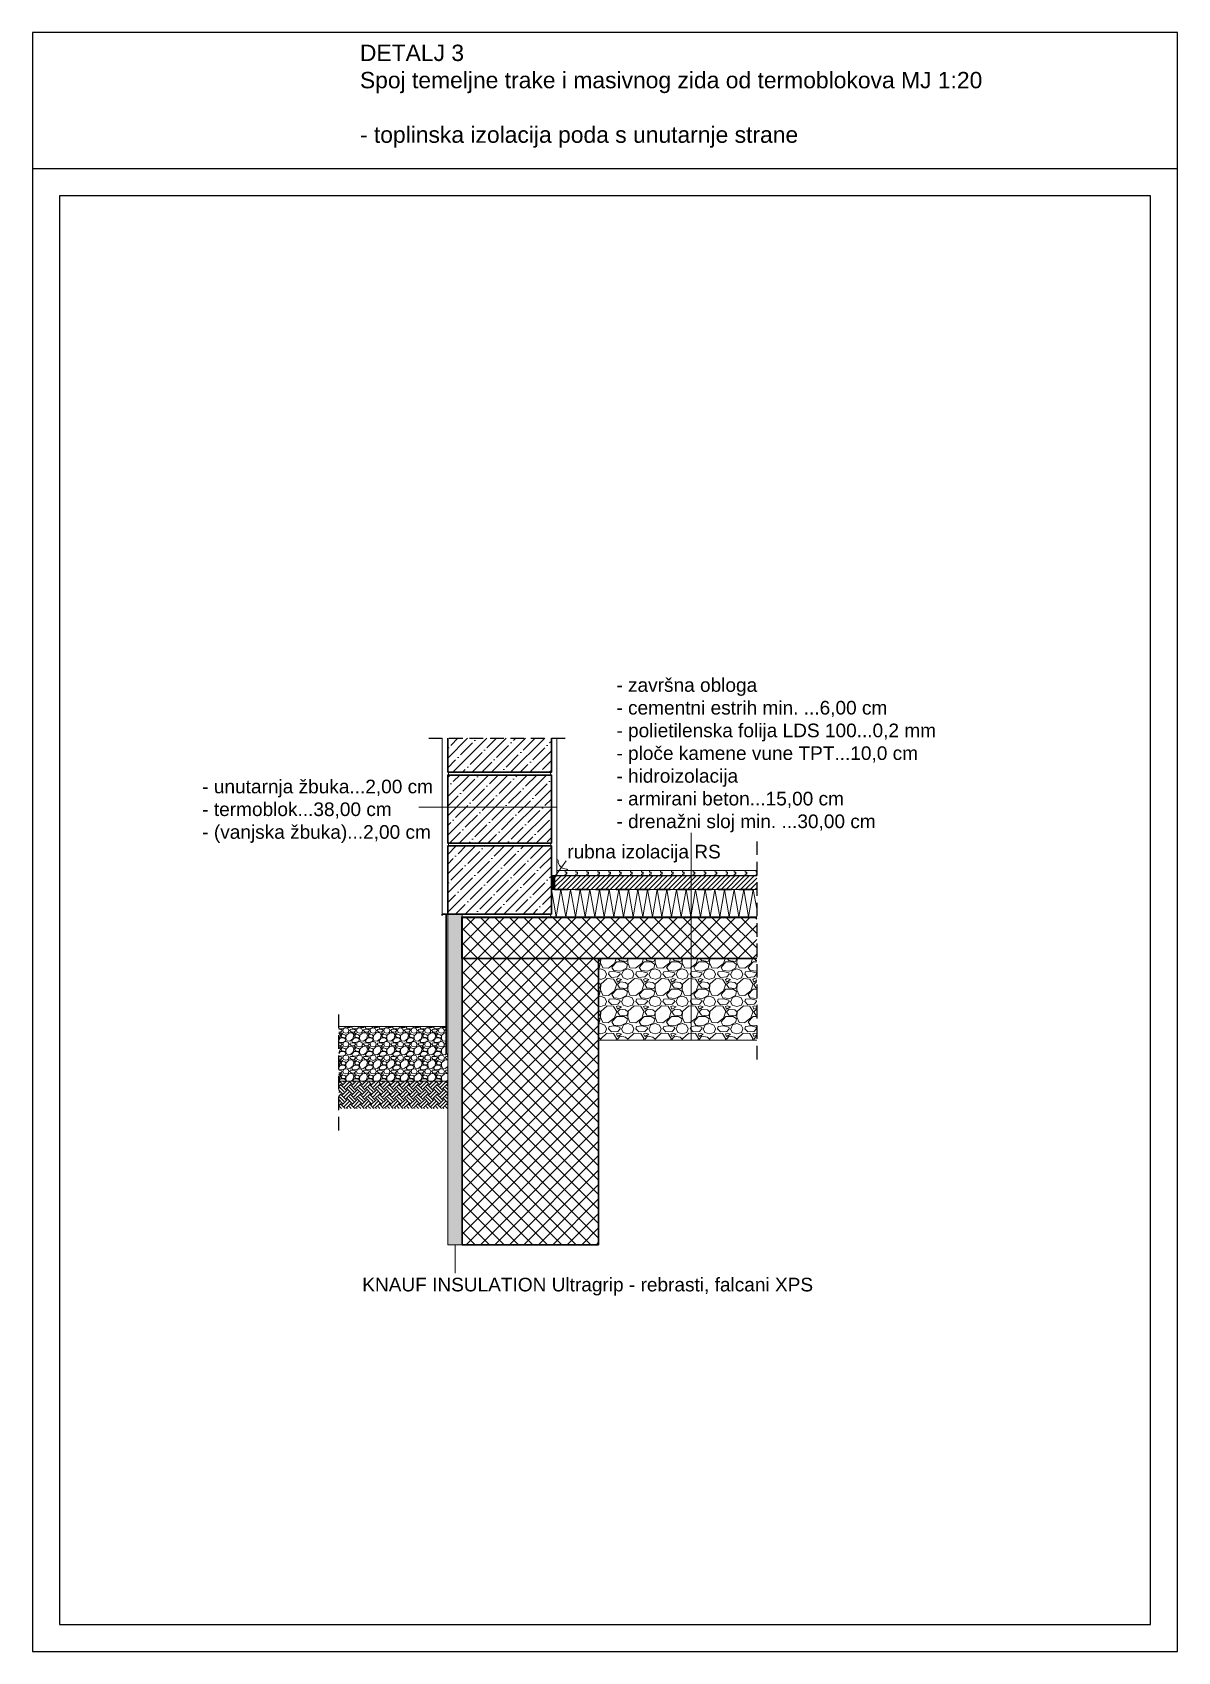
# Model space of a CAD drawing. Header units: inches. Extents: x 2845 to 78208, y 637 to 2211.
# Drawn here: x 3431 to 3641, y 637.2 to 934.2 of the extents above; entities that cross this region are included whole.
import ezdxf

# ---------------------------------------------------------------- set-up
doc = ezdxf.new("R2010")
doc.units = ezdxf.units.IN
doc.header["$MEASUREMENT"] = 0
doc.linetypes.add('DASHED', pattern=[0.75, 0.5, -0.25])
doc.layers.add('slojevi', color=150, linetype='Continuous')
doc.styles.get("Standard").update_dxf_attribs({"font": 'arial.ttf'})
pattern_1 = [(45, (3178.4607, 741.0925), (-1.767767, 1.767767), []), (45, (3180.2285, 741.0925), (-1.767767, 1.767767), [3.125, -0.625, 0, -0.625])]

msp = doc.modelspace()

# ---------------------------------------------------------------- hatches: boundary and pattern name
at = {"lineweight": 0}
h = msp.add_hatch(dxfattribs=at)
h.set_pattern_fill('ANSI35', color=256, scale=10)
h.set_pattern_definition(pattern_1)
h.paths.add_polyline_path([(3507.14, 804.72), (3507.14, 798.47), (3526.14, 798.47), (3526.14, 804.72)])
h = msp.add_hatch(dxfattribs=at)
h.set_pattern_fill('ANSI35', color=256, scale=10)
h.set_pattern_definition(pattern_1)
h.paths.add_polyline_path([(3507.14, 797.97), (3507.14, 785.47), (3526.14, 785.47), (3526.14, 797.97)])
h = msp.add_hatch(dxfattribs=at)
h.set_pattern_fill('ANSI35', color=256, scale=10)
h.set_pattern_definition(pattern_1)
h.paths.add_polyline_path([(3507.15, 784.97), (3507.15, 772.47), (3526.15, 772.47), (3526.15, 784.97)])
h = msp.add_hatch(dxfattribs=at)
h.set_pattern_fill('ANSI31', color=256, scale=5)
h.set_pattern_definition([(45, (3178.46074, 741.0925), (-0.4419417, 0.4419417), [])])
h.paths.add_polyline_path([(3526.75, 779.47), (3526.75, 776.97), (3563.8, 776.97), (3563.8, 779.47)])
at = {"lineweight": 15}
h = msp.add_hatch(dxfattribs=at)
h.set_pattern_fill('HONEY', color=30, scale=5)
h.set_pattern_definition([(0, (780.12646, 166.408), (0.9375, 0.54126588), [0.625, -1.25]), (120, (780.12646, 166.408), (-0.9375, 0.54126588), [0.625, -1.25]), (60, (780.12646, 166.408), (2e-16, 1.08253175), [-1.25, 0.625])])
h.paths.add_polyline_path([(3509.8, 761.82), (3509.8, 764.32), (3509.65, 764.32), (3509.65, 771.82, -0.414214), (3509.8, 771.97), (3509.8, 772.47), (3507.15, 772.47), (3507.15, 711.82), (3509.8, 711.82)])
h = msp.add_hatch(color=256)
h.dxf.hatch_style = 1
h.paths.add_polyline_path([(3525.3, 771.82), (3525.3, 771.97), (3522.8, 771.97), (3522.8, 771.82)])
h.paths.add_polyline_path([(3520.3, 771.82), (3520.3, 771.97), (3517.8, 771.97), (3517.8, 771.82)])
h.paths.add_polyline_path([(3515.3, 771.82), (3515.3, 771.97), (3512.8, 771.97), (3512.8, 771.82)])
h.paths.add_polyline_path([(3509.8, 771.82), (3510.3, 771.82), (3510.3, 771.97), (3509.8, 771.97, 0.414214), (3509.65, 771.82), (3509.65, 769.32), (3509.8, 769.32)])
h.paths.add_polyline_path([(3509.65, 764.32), (3509.8, 764.32), (3509.8, 766.82), (3509.65, 766.82)])
at = {"lineweight": 0}
h = msp.add_hatch(dxfattribs=at)
h.set_pattern_fill('ANSI37', color=256, scale=15)
h.set_pattern_definition([(45, (780.1265, 166.408), (-1.3258252, 1.3258252), []), (135, (780.1265, 166.408), (-1.3258252, -1.3258252), [])])
h.paths.add_polyline_path([(3534.8, 764.32), (3509.8, 764.32), (3509.8, 761.82), (3509.8, 711.82), (3534.8, 711.82)])
h.paths.add_polyline_path([(3551.8, 771.82), (3509.8, 771.82), (3509.8, 764.32), (3534.8, 764.32), (3551.8, 764.32)])
h.paths.add_polyline_path([(3563.8, 771.82), (3551.8, 771.82), (3551.8, 764.32), (3563.8, 764.32)])
h = msp.add_hatch(color=256)
h.dxf.hatch_style = 1
h.paths.add_polyline_path([(3530.3, 771.82), (3530.3, 771.97), (3527.8, 771.97), (3527.8, 771.82)])
h.paths.add_polyline_path([(3532.8, 771.97), (3532.8, 771.82), (3535.3, 771.82), (3535.3, 771.97)])
h.paths.add_polyline_path([(3540.3, 771.82), (3540.3, 771.97), (3537.8, 771.97), (3537.8, 771.82)])
h.paths.add_polyline_path([(3542.8, 771.97), (3542.8, 771.82), (3545.3, 771.82), (3545.3, 771.97)])
h.paths.add_polyline_path([(3550.3, 771.82), (3550.3, 771.97), (3547.8, 771.97), (3547.8, 771.82)])
h.paths.add_polyline_path([(3555.3, 771.82), (3555.3, 771.97), (3552.8, 771.97), (3552.8, 771.82)])
h.paths.add_polyline_path([(3560.3, 771.82), (3560.3, 771.97), (3557.8, 771.97), (3557.8, 771.82)])
h = msp.add_hatch(dxfattribs=at)
h.set_pattern_fill('GRAVEL', color=256, scale=5)
h.set_pattern_definition([(228.012788, (783.72646, 171.408), (-40, -45), [0.67268, -66.59544]), (184.969741, (783.27646, 170.90802), (60, 5), [1.15434, -114.279624]), (132.510447, (782.12646, 170.808), (50, -55), [0.81394, -80.580163]), (267.273689, (780.17646, 169.55802), (5, 100), [1.05119, -104.06779]), (292.833654, (780.12646, 168.50802), (-25, 60), [1.030775, -102.046866]), (357.273689, (780.52646, 167.55802), (-100, 5), [1.05119, -104.06779]), (37.6942405, (781.57646, 167.50802), (-65, -50), [1.390145, -137.624243]), (72.255328, (782.67646, 168.35802), (35, 110), [1.31244, -129.9316075]), (121.429566, (783.07646, 169.60802), (-40, 65), [1.05475, -104.4203655]), (175.236358, (782.52646, 170.508), (55, -5), [1.20416, -59.003813]), (222.397438, (781.32646, 170.60802), (-60, -55), [1.55724, -154.166875]), (138.814075, (785.12646, 169.508), (-35, 30), [0.531505, -52.619224]), (171.469234, (784.72646, 169.85802), (65, -10), [1.011185, -100.107557]), (225, (783.7265, 170.008), (-6e-16, -5), [0.707105, -6.363963]), (203.19859, (783.37646, 170.608), (25, 10), [0.38079, -37.6980755]), (291.80141, (783.0265, 170.458), (-5, 15), [0.538515, -26.387309]), (30.963757, (783.2265, 169.958), (15, 10), [0.874645, -28.2801145]), (161.56505, (783.9765, 170.408), (10, -5), [0.632455, -15.178933]), (16.38954, (780.12646, 170.45802), (50, 15), [0.886, -87.714226]), (70.346176, (780.97646, 170.708), (-20, -55), [0.743305, -73.587039]), (293.19859, (783.97646, 171.408), (-10, 25), [0.761575, -37.3172905]), (343.61046, (784.27646, 170.70802), (-50, 15), [0.886, -87.714226]), (339.443955, (780.12646, 167.358), (-25, 10), [0.8544, -41.865619]), (294.77514, (780.92646, 167.058), (-25, 55), [0.71589, -70.873215]), (66.80141, (784.02646, 166.408), (10, 25), [0.761575, -37.3172905]), (17.354025, (784.32646, 167.10802), (-65, -20), [0.838155, -82.977118]), (69.443955, (781.57646, 166.408), (-10, -25), [0.4272, -42.292819]), (101.309932, (783.7265, 166.408), (-5, 20), [0.25495, -25.240148]), (165.963757, (783.6765, 166.658), (15, -5), [1.030775, -19.584753]), (186.009006, (782.67646, 166.90802), (50, 5), [0.95525, -94.569616]), (303.69007, (783.2265, 169.508), (-5, 10), [0.72111, -17.306646]), (353.1572266, (783.62646, 168.90802), (85, -10), [1.25897, -124.637813]), (60.945396, (784.87646, 168.758), (-20, -35), [0.51478, -50.963371]), (90, (785.1265, 169.208), (-5, 5), [0.3, -4.7]), (120.256437, (782.57646, 167.058), (20, -35), [0.69462, -68.7676]), (48.012788, (782.22646, 167.658), (40, 45), [1.34536, -65.92276]), (0, (783.1265, 168.658), (5, 5), [1.3, -3.7]), (325.304846, (784.42646, 168.658), (50, -35), [0.79057, -78.2663715]), (254.054604, (785.07646, 168.208), (-5, -20), [0.72801, -35.6725394]), (207.645975, (784.87646, 167.50802), (-95, -50), [1.185325, -117.347371]), (175.426079, (783.82646, 166.95802), (-65, 5), [1.253995, -124.145367])])
h.paths.add_polyline_path([(3551.8, 749.32), (3563.8, 749.32), (3563.8, 764.32), (3551.8, 764.32)])
h.paths.add_polyline_path([(3551.8, 764.32), (3534.8, 764.32), (3534.8, 749.32), (3551.8, 749.32)])
h = msp.add_hatch(dxfattribs=at)
h.set_pattern_fill('GRAVEL', color=256, scale=2.5)
h.set_pattern_definition([(228.01279, (3180.26074, 743.5925), (-20, -22.5), [0.33634, -33.29772]), (184.96974, (3180.03574, 743.3425), (30, 2.5), [0.57717, -57.139812]), (132.510447, (3179.46074, 743.2925), (25, -27.5), [0.40697, -40.290081]), (267.27369, (3178.48574, 742.6675), (2.5, 50), [0.525595, -52.033895]), (292.833654, (3178.46074, 742.1425), (-12.5, 30), [0.515387, -51.023433]), (357.27369, (3178.66074, 741.6675), (-50, 2.5), [0.525595, -52.033895]), (37.69424, (3179.18574, 741.6425), (-32.5, -25), [0.695072, -68.812121]), (72.25533, (3179.73574, 742.0675), (17.5, 55), [0.65622, -64.965804]), (121.429566, (3179.93574, 742.6925), (-20, 32.5), [0.527375, -52.210183]), (175.23636, (3179.66074, 743.1425), (27.5, -2.5), [0.60208, -29.501906]), (222.397438, (3179.06074, 743.1925), (-30, -27.5), [0.77862, -77.083438]), (138.814075, (3180.96074, 742.6425), (-17.5, 15), [0.265752, -26.309612]), (171.469234, (3180.76074, 742.8175), (32.5, -5), [0.505593, -50.053779]), (225, (3180.2607, 742.8925), (-3e-16, -2.5), [0.353552, -3.181981]), (203.19859, (3180.08574, 743.1925), (12.5, 5), [0.190395, -18.849038]), (291.80141, (3179.91074, 743.1175), (-2.5, 7.5), [0.269257, -13.193655]), (30.96376, (3180.01074, 742.8675), (7.5, 5), [0.437322, -14.140057]), (161.56505, (3180.38574, 743.0925), (5, -2.5), [0.316227, -7.589467]), (16.38954, (3178.46074, 743.1175), (25, 7.5), [0.443, -43.857113]), (70.346176, (3178.88574, 743.2425), (-10, -27.5), [0.371652, -36.79352]), (293.19859, (3180.38574, 743.5925), (-5, 12.5), [0.380788, -18.658645]), (343.61046, (3180.53574, 743.2425), (-25, 7.5), [0.443, -43.857113]), (339.44395, (3178.46074, 741.5675), (-12.5, 5), [0.4272, -20.93281]), (294.77514, (3178.86074, 741.4175), (-12.5, 27.5), [0.357945, -35.436608]), (66.80141, (3180.41074, 741.0925), (5, 12.5), [0.380788, -18.658645]), (17.354025, (3180.56074, 741.4425), (-32.5, -10), [0.419077, -41.488559]), (69.44395, (3179.18574, 741.0925), (-5, -12.5), [0.2136, -21.14641]), (101.30993, (3180.26074, 741.0925), (-2.5, 10), [0.127475, -12.620074]), (165.96376, (3180.23574, 741.2175), (7.5, -2.5), [0.515387, -9.792377]), (186.009006, (3179.73574, 741.3425), (25, 2.5), [0.477625, -47.284808]), (303.69007, (3180.01074, 742.6425), (-2.5, 5), [0.360555, -8.653323]), (353.157227, (3180.21074, 742.3425), (42.5, -5), [0.629485, -62.318907]), (60.9454, (3180.83574, 742.2675), (-10, -17.5), [0.25739, -25.481685]), (90, (3180.9607, 742.4925), (-2.5, 2.5), [0.15, -2.35]), (120.25644, (3179.68574, 741.4175), (10, -17.5), [0.34731, -34.3838]), (48.01279, (3179.51074, 741.7175), (20, 22.5), [0.67268, -32.96138]), (0, (3179.9607, 742.2175), (2.5, 2.5), [0.65, -1.85]), (325.304846, (3180.61074, 742.2175), (25, -17.5), [0.395285, -39.133186]), (254.0546, (3180.93574, 741.9925), (-2.5, -10), [0.364005, -17.83627]), (207.645975, (3180.83574, 741.6425), (-47.5, -25), [0.592662, -58.673685]), (175.42608, (3180.31074, 741.3675), (-32.5, 2.5), [0.626997, -62.072684])])
h.paths.add_polyline_path([(3507.15, 741.82), (3507.15, 746.82), (3506.8, 746.82), (3506.8, 751.82), (3487.15, 751.82), (3487.15, 741.82)])
h = msp.add_hatch(dxfattribs=at)
h.set_pattern_fill('EARTH', color=256, scale=5, angle=45)
h.set_pattern_definition([(45, (3332.9242, 735.0925), (1e-16, 1.767767), [1.25, -1.25]), (45, (3332.5928, 735.424), (1e-16, 1.767767), [1.25, -1.25]), (45, (3332.2613, 735.7554), (1e-16, 1.767767), [1.25, -1.25]), (135, (3332.2613, 735.9764), (-1.767767, 2e-16), [1.25, -1.25]), (135, (3332.5928, 736.3078), (-1.767767, 2e-16), [1.25, -1.25]), (135, (3332.9242, 736.6393), (-1.767767, 2e-16), [1.25, -1.25])])
h.paths.add_polyline_path([(3507.15, 741.82), (3487.15, 741.82), (3487.15, 736.82), (3507.15, 736.82)])

# ---------------------------------------------------------------- linework, layer by layer
for p, q in [((3430.98, 934.18), (3430.98, 637.18)), ((3640.98, 934.18), (3430.98, 934.18)), ((3640.98, 637.18), (3640.98, 934.18)), ((3640.98, 909.18), (3430.98, 909.18)), ((3435.98, 904.18), (3435.98, 642.18)), ((3635.98, 904.18), (3435.98, 904.18)), ((3635.98, 642.18), (3635.98, 904.18)), ((3563.8, 779.47), (3526.15, 779.47)), ((3526.75, 776.97), (3526.75, 779.47)), ((3563.8, 779.47), (3527.14, 779.47)), ((3507.15, 772.47), (3509.8, 772.47)), ((3509.8, 769.32), (3509.65, 769.32)), ((3510.3, 771.82), (3510.3, 771.97)), ((3512.8, 771.82), (3512.8, 771.97)), ((3515.3, 771.82), (3515.3, 771.97)), ((3517.8, 771.82), (3517.8, 771.97)), ((3520.3, 771.82), (3520.3, 771.97)), ((3522.8, 771.82), (3522.8, 771.97)), ((3522.8, 771.82), (3522.8, 771.97)), ((3525.3, 771.82), (3525.3, 771.97)), ((3527.8, 771.82), (3527.8, 771.97)), ((3530.3, 771.82), (3530.3, 771.97)), ((3532.8, 771.82), (3532.8, 771.97)), ((3535.3, 771.82), (3535.3, 771.97)), ((3537.8, 771.82), (3537.8, 771.97)), ((3540.3, 771.82), (3540.3, 771.97)), ((3542.8, 771.82), (3542.8, 771.97)), ((3545.3, 771.82), (3545.3, 771.97)), ((3547.8, 771.82), (3547.8, 771.97)), ((3550.3, 771.82), (3550.3, 771.97)), ((3552.8, 771.82), (3552.8, 771.97)), ((3555.3, 771.82), (3555.3, 771.97)), ((3557.8, 771.82), (3557.8, 771.97)), ((3560.3, 771.82), (3560.3, 771.97)), ((3509.8, 766.82), (3509.65, 766.82)), ((3509.8, 764.32), (3509.65, 764.32)), ((3509.8, 759.47), (3509.8, 759.32)), ((3435.98, 642.18), (3635.98, 642.18)), ((3430.98, 637.18), (3640.98, 637.18))]:
    msp.add_line(p, q)
at = {"linetype": 'DASHED', "ltscale": 5}
for p, q in [((3503.65, 804.72), (3529.64, 804.72)), ((3563.8, 785.8), (3563.8, 745.4)), ((3487.15, 732.77), (3487.15, 754.35))]:
    msp.add_line(p, q, dxfattribs=at)
at = {"lineweight": 0}
for p, q in [((3506.15, 772.47), (3506.15, 804.72)), ((3527.14, 804.72), (3527.14, 779.47)), ((3527.14, 792.1), (3501.84, 792.1)), ((3551.8, 749.32), (3551.8, 787.39)), ((3526.45, 778.95), (3528.89, 782.22)), ((3527.14, 780.47), (3542.66, 780.47)), ((3527.14, 779.47), (3563.8, 779.47)), ((3528.66, 780.47), (3528.66, 780.12)), ((3528.66, 780.12), (3528.96, 780.12)), ((3528.66, 779.77), (3528.66, 779.47)), ((3528.66, 779.77), (3528.96, 779.77)), ((3528.91, 779.77), (3528.91, 780.12)), ((3528.96, 779.77), (3528.96, 780.12)), ((3530.66, 780.47), (3530.66, 780.12)), ((3530.66, 780.12), (3530.96, 780.12)), ((3530.66, 779.77), (3530.96, 779.77)), ((3530.66, 779.77), (3530.66, 779.47)), ((3530.91, 779.77), (3530.91, 780.12)), ((3530.96, 779.77), (3530.96, 780.12)), ((3532.66, 780.47), (3532.66, 780.12)), ((3532.66, 780.12), (3532.96, 780.12)), ((3532.66, 779.77), (3532.96, 779.77)), ((3532.66, 779.77), (3532.66, 779.47)), ((3532.91, 779.77), (3532.91, 780.12)), ((3532.96, 779.77), (3532.96, 780.12)), ((3534.66, 780.47), (3534.66, 780.12)), ((3534.66, 780.12), (3534.96, 780.12)), ((3534.66, 779.77), (3534.66, 779.47)), ((3534.66, 779.77), (3534.96, 779.77)), ((3534.91, 779.77), (3534.91, 780.12)), ((3534.96, 779.77), (3534.96, 780.12)), ((3536.66, 780.47), (3536.66, 780.12)), ((3536.66, 780.12), (3536.96, 780.12)), ((3536.66, 779.77), (3536.96, 779.77)), ((3536.66, 779.77), (3536.66, 779.47)), ((3536.91, 779.77), (3536.91, 780.12)), ((3536.96, 779.77), (3536.96, 780.12)), ((3538.66, 780.47), (3538.66, 780.12)), ((3538.66, 780.12), (3538.96, 780.12)), ((3538.66, 779.77), (3538.66, 779.47)), ((3538.66, 779.77), (3538.96, 779.77)), ((3538.91, 779.77), (3538.91, 780.12)), ((3538.96, 779.77), (3538.96, 780.12)), ((3540.66, 780.47), (3540.66, 780.12)), ((3540.66, 780.12), (3540.96, 780.12)), ((3540.66, 779.77), (3540.66, 779.47)), ((3540.66, 779.77), (3540.96, 779.77)), ((3540.91, 779.77), (3540.91, 780.12)), ((3540.96, 779.77), (3540.96, 780.12)), ((3542.66, 780.47), (3542.66, 780.12)), ((3542.66, 780.47), (3558.17, 780.47)), ((3542.66, 780.12), (3542.96, 780.12)), ((3542.66, 779.77), (3542.96, 779.77)), ((3542.66, 779.77), (3542.66, 779.47)), ((3542.91, 779.77), (3542.91, 780.12)), ((3542.96, 779.77), (3542.96, 780.12)), ((3544.17, 780.47), (3544.17, 780.12)), ((3544.17, 780.12), (3544.47, 780.12)), ((3544.17, 779.77), (3544.17, 779.47)), ((3544.17, 779.77), (3544.47, 779.77)), ((3544.42, 779.77), (3544.42, 780.12)), ((3544.47, 779.77), (3544.47, 780.12)), ((3546.17, 780.47), (3546.17, 780.12)), ((3546.17, 780.12), (3546.47, 780.12)), ((3546.17, 779.77), (3546.47, 779.77)), ((3546.17, 779.77), (3546.17, 779.47)), ((3546.42, 779.77), (3546.42, 780.12)), ((3546.47, 779.77), (3546.47, 780.12)), ((3548.17, 780.47), (3548.17, 780.12)), ((3548.17, 780.12), (3548.47, 780.12)), ((3548.17, 779.77), (3548.47, 779.77)), ((3548.17, 779.77), (3548.17, 779.47)), ((3548.42, 779.77), (3548.42, 780.12)), ((3548.47, 779.77), (3548.47, 780.12)), ((3550.17, 780.47), (3550.17, 780.12)), ((3550.17, 780.12), (3550.47, 780.12)), ((3550.17, 779.77), (3550.17, 779.47)), ((3550.17, 779.77), (3550.47, 779.77)), ((3550.42, 779.77), (3550.42, 780.12)), ((3550.47, 779.77), (3550.47, 780.12)), ((3552.17, 780.47), (3552.17, 780.12)), ((3552.17, 780.12), (3552.47, 780.12)), ((3552.17, 779.77), (3552.47, 779.77)), ((3552.17, 779.77), (3552.17, 779.47)), ((3552.42, 779.77), (3552.42, 780.12)), ((3552.47, 779.77), (3552.47, 780.12)), ((3554.17, 780.47), (3554.17, 780.12)), ((3554.17, 780.12), (3554.47, 780.12)), ((3554.17, 779.77), (3554.17, 779.47)), ((3554.17, 779.77), (3554.47, 779.77)), ((3554.42, 779.77), (3554.42, 780.12)), ((3554.47, 779.77), (3554.47, 780.12)), ((3556.17, 780.47), (3556.17, 780.12)), ((3556.17, 780.12), (3556.47, 780.12)), ((3556.17, 779.77), (3556.17, 779.47)), ((3556.17, 779.77), (3556.47, 779.77)), ((3556.42, 779.77), (3556.42, 780.12)), ((3556.47, 779.77), (3556.47, 780.12)), ((3558.17, 780.47), (3558.17, 780.12)), ((3558.17, 780.47), (3563.8, 780.47)), ((3558.17, 780.12), (3558.47, 780.12)), ((3558.17, 779.77), (3558.47, 779.77)), ((3558.17, 779.77), (3558.17, 779.47)), ((3558.42, 779.77), (3558.42, 780.12)), ((3558.47, 779.77), (3558.47, 780.12)), ((3559.69, 780.47), (3559.69, 780.12)), ((3559.69, 780.12), (3559.99, 780.12)), ((3559.69, 779.77), (3559.69, 779.47)), ((3559.69, 779.77), (3559.99, 779.77)), ((3559.94, 779.77), (3559.94, 780.12)), ((3559.99, 779.77), (3559.99, 780.12)), ((3561.69, 780.47), (3561.69, 780.12)), ((3561.69, 780.12), (3561.99, 780.12)), ((3561.69, 779.77), (3561.99, 779.77)), ((3561.69, 779.77), (3561.69, 779.47)), ((3561.94, 779.77), (3561.94, 780.12)), ((3561.99, 779.77), (3561.99, 780.12)), ((3563.69, 780.47), (3563.69, 780.12)), ((3563.69, 780.12), (3563.8, 780.12)), ((3563.69, 779.77), (3563.8, 779.77)), ((3563.69, 779.77), (3563.69, 779.47)), ((3563.8, 776.97), (3526.15, 776.97)), ((3506.8, 772.47), (3506.8, 746.82)), ((3506.9, 772.47), (3506.9, 746.82)), ((3507.15, 772.47), (3507.15, 711.82)), ((3509.8, 771.97), (3509.8, 772.47)), ((3509.65, 771.82), (3509.65, 764.32)), ((3563.8, 771.97), (3509.8, 771.97)), ((3487.15, 751.82), (3506.8, 751.82)), ((3534.8, 749.32), (3563.8, 749.32)), ((3506.8, 746.82), (3507.15, 746.82)), ((3507.15, 741.82), (3487.15, 741.82)), ((3509.8, 711.82), (3507.15, 711.82)), ((3508.48, 711.82), (3508.48, 706.62))]:
    msp.add_line(p, q, dxfattribs=at)
at = {"color": 94, "lineweight": 15}
for p, q in [((3526.26, 779.33), (3526.65, 779.4)), ((3526.65, 779.24), (3526.26, 779.32)), ((3526.26, 779.16), (3526.65, 779.24)), ((3526.65, 779.08), (3526.26, 779.15)), ((3526.26, 778.99), (3526.65, 779.07)), ((3526.65, 778.91), (3526.26, 778.99)), ((3526.26, 778.83), (3526.65, 778.9)), ((3526.65, 778.74), (3526.26, 778.82)), ((3526.26, 778.66), (3526.65, 778.74)), ((3526.65, 778.58), (3526.26, 778.65)), ((3526.26, 778.49), (3526.65, 778.57)), ((3526.26, 778.49), (3526.65, 778.57)), ((3526.65, 778.41), (3526.26, 778.49)), ((3526.26, 778.33), (3526.65, 778.4)), ((3526.65, 778.24), (3526.26, 778.32)), ((3526.26, 778.16), (3526.65, 778.24)), ((3526.65, 778.08), (3526.26, 778.15)), ((3526.65, 779.41), (3526.33, 779.47)), ((3526.15, 776.97), (3527.03, 771.97)), ((3526.26, 777.99), (3526.65, 778.07)), ((3526.65, 777.91), (3526.26, 777.99)), ((3526.26, 777.83), (3526.65, 777.9)), ((3526.65, 777.74), (3526.26, 777.82)), ((3526.26, 777.66), (3526.65, 777.74)), ((3526.65, 777.58), (3526.26, 777.65)), ((3526.26, 777.49), (3526.65, 777.57)), ((3526.65, 777.41), (3526.26, 777.49)), ((3526.26, 777.33), (3526.65, 777.4)), ((3526.65, 777.24), (3526.26, 777.32)), ((3526.26, 777.16), (3526.65, 777.24)), ((3526.65, 777.08), (3526.26, 777.15)), ((3526.26, 776.99), (3526.65, 777.07)), ((3527.03, 771.97), (3527.91, 776.97)), ((3527.91, 776.97), (3528.8, 771.97)), ((3528.8, 771.97), (3529.68, 776.97)), ((3529.68, 776.97), (3530.56, 771.97)), ((3530.56, 771.97), (3531.44, 776.97)), ((3531.44, 776.97), (3532.32, 771.97)), ((3532.32, 771.97), (3533.2, 776.97)), ((3533.2, 776.97), (3534.09, 771.97)), ((3534.09, 771.97), (3534.97, 776.97)), ((3534.97, 776.97), (3535.85, 771.97)), ((3535.85, 771.97), (3536.73, 776.97)), ((3536.73, 776.97), (3537.61, 771.97)), ((3537.61, 771.97), (3538.49, 776.97)), ((3538.49, 776.97), (3539.38, 771.97)), ((3539.38, 771.97), (3540.26, 776.97)), ((3540.26, 776.97), (3541.14, 771.97)), ((3541.14, 771.97), (3542.02, 776.97)), ((3542.02, 776.97), (3542.9, 771.97)), ((3542.9, 771.97), (3543.78, 776.97)), ((3543.78, 776.97), (3544.67, 771.97)), ((3544.67, 771.97), (3545.55, 776.97)), ((3545.55, 776.97), (3546.43, 771.97)), ((3546.43, 771.97), (3547.31, 776.97)), ((3547.31, 776.97), (3548.19, 771.97)), ((3548.19, 771.97), (3549.07, 776.97)), ((3549.07, 776.97), (3549.96, 771.97)), ((3549.96, 771.97), (3550.84, 776.97)), ((3550.84, 776.97), (3551.72, 771.97)), ((3551.72, 771.97), (3552.6, 776.97)), ((3552.6, 776.97), (3553.48, 771.97)), ((3553.48, 771.97), (3554.36, 776.97)), ((3554.36, 776.97), (3555.25, 771.97)), ((3555.25, 771.97), (3556.13, 776.97)), ((3556.13, 776.97), (3557.01, 771.97)), ((3557.01, 771.97), (3557.89, 776.97)), ((3557.89, 776.97), (3558.77, 771.97)), ((3558.77, 771.97), (3559.65, 776.97)), ((3559.65, 776.97), (3560.54, 771.97)), ((3560.54, 771.97), (3561.42, 776.97)), ((3561.42, 776.97), (3562.3, 771.97)), ((3562.3, 771.97), (3563.18, 776.97)), ((3563.18, 776.97), (3563.8, 773.45))]:
    msp.add_line(p, q, dxfattribs=at)
at = {"lineweight": 30}
for p, q in [((3509.8, 772.47), (3506.15, 772.47)), ((3506.15, 772.47), (3506.15, 772.22)), ((3563.8, 771.82), (3509.8, 771.82)), ((3509.8, 771.82), (3509.8, 761.82)), ((3563.8, 764.32), (3509.8, 764.32)), ((3534.8, 711.82), (3534.8, 764.32)), ((3509.8, 761.82), (3509.8, 711.82)), ((3509.8, 711.82), (3534.8, 711.82))]:
    msp.add_line(p, q, dxfattribs=at)
for points in [[(3507.14, 798.47), (3526.14, 798.47), (3526.14, 804.72)], [(3507.14, 804.72), (3507.14, 798.47)], [(3507.14, 785.47), (3526.14, 785.47), (3526.14, 797.97), (3507.14, 797.97), (3507.14, 785.47)], [(3507.15, 772.47), (3526.15, 772.47), (3526.15, 784.97), (3507.15, 784.97), (3507.15, 772.47)]]:
    msp.add_lwpolyline(points, dxfattribs=at)
at = {"lineweight": 0}
msp.add_lwpolyline([(3527.14, 782.47, -0.414214), (3527.39, 782.22, 0.414214), (3528.89, 780.72, -0.414214), (3529.14, 780.47), (3527.14, 780.47)], format="xyb", close=True, dxfattribs=at)
at = {"linetype": 'DASHED', "lineweight": 30, "ltscale": 5}
msp.add_lwpolyline([(3526.75, 779.47), (3526.75, 776.97), (3563.8, 776.97)], dxfattribs=at)
at = {"lineweight": 0}
for centre, radius, start, end in [((3507.01, 798.22), 0.285, 298.7903, 61.2097), ((3526.28, 798.22), 0.285, 118.7903, 241.2097), ((3507.01, 785.22), 0.285, 298.7903, 61.2097), ((3526.28, 785.22), 0.285, 118.7903, 241.2097), ((3526.28, 772.22), 0.285, 118.7903, 241.2097), ((3509.8, 771.82), 0.15, 90, 180)]:
    msp.add_arc(centre, radius, start, end, dxfattribs=at)
at = {"color": 94, "lineweight": 15}
for centre, start, end in [((3526.23, 779.41), 126.8699, 284.9809), ((3526.23, 779.24), 75.0191, 284.9809), ((3526.23, 779.07), 75.0191, 284.9809), ((3526.23, 778.91), 75.0191, 284.9809), ((3526.23, 778.74), 75.0191, 284.9809), ((3526.23, 778.57), 75.0191, 284.9809), ((3526.23, 778.41), 75.0191, 284.9809), ((3526.23, 778.24), 75.0191, 284.9809), ((3526.23, 778.07), 75.0191, 284.9809), ((3526.67, 779.49), 255.0191, 348.463), ((3526.67, 779.32), 255.0191, 104.9809), ((3526.67, 779.16), 255.0191, 104.9809), ((3526.67, 778.99), 255.0191, 104.9809), ((3526.67, 778.82), 255.0191, 104.9809), ((3526.67, 778.66), 255.0191, 104.9809), ((3526.67, 778.49), 255.0191, 104.9809), ((3526.67, 778.32), 255.0191, 104.9809), ((3526.67, 778.16), 255.0191, 104.9809), ((3526.23, 777.91), 75.0191, 284.9809), ((3526.23, 777.74), 75.0191, 284.9809), ((3526.23, 777.57), 75.0191, 284.9809), ((3526.23, 777.41), 75.0191, 284.9809), ((3526.23, 777.24), 75.0191, 284.9809), ((3526.23, 777.07), 75.0191, 284.9809), ((3526.67, 777.99), 255.0191, 104.9809), ((3526.67, 777.82), 255.0191, 104.9809), ((3526.67, 777.66), 255.0191, 104.9809), ((3526.67, 777.49), 255.0191, 104.9809), ((3526.67, 777.32), 255.0191, 104.9809), ((3526.67, 777.16), 255.0191, 104.9809), ((3526.67, 776.99), 348.463, 104.9809)]:
    msp.add_arc(centre, 0.0833, start, end, dxfattribs=at)

# ---------------------------------------------------------------- texts
at = {"insert": (3491.04, 931.93), "char_height": 3, "attachment_point": 1}
msp.add_mtext_dynamic_manual_height_columns('{\\fArial|b0|i0|c238|p34;DETALJ 3\\PSpoj temeljne trake i masivnog zida od termoblokova MJ 1:20\\P\\P- toplinska izolacija poda s unutarnje strane}', width=115.3562, gutter_width=1, heights=[0], dxfattribs=at)
at = {"layer": 'slojevi', "char_height": 2.5, "attachment_point": 1}
for s, insert, width in [('{\\C7;- završna obloga\\P- cementni estrih\\fArial|b0|i0|c238|p34; \\fArial|b0|i0|c0|p34;min. \\fArial|b0|i0|c238|p34;...6,00\\fArial|b0|i0|c0|p34; cm\\P- polietilenska folija LDS 100...0,2 mm\\P\\C94;- ploče kamene vune TPT...10,0 cm\\P\\C7;- hidroizolacija\\P- armirani beton..\\fArial|b0|i0|c238|p34;.\\fArial|b0|i0|c0|p34;15,00 cm\\P- drenažni sloj min. \\fArial|b0|i0|c238|p34;...\\fArial|b0|i0|c0|p34;30,00 cm}', (3538.07, 815.73), 84.3172), ('{\\C7;- unutarnja žbuk\\fArial|b0|i0|c238|p34;a...\\fArial|b0|i0|c0|p34;2,00 cm\\P-\\fArial|b0|i0|c238|p34; termoblok...38\\fArial|b0|i0|c0|p34;,00 cm\\P- \\fArial|b0|i0|c238|p34;(vanjska žbuka)...2,00\\fArial|b0|i0|c0|p34; cm}', (3462.13, 797.11), 132.1535), ('{\\C30;KNAUF INSULATION Ultragrip - rebrasti, falcani XPS}', (3491.47, 705.75), 86.351)]:
    msp.add_mtext(s, dxfattribs=dict(at, insert=insert, width=width))
at = {"layer": 'slojevi', "color": 1, "insert": (3529.06, 785.17), "char_height": 2.5, "width": 43.9021, "attachment_point": 1}
msp.add_mtext('{\\C94;rubna izolacija\\fArial|b0|i0|c238|p34; RS}', dxfattribs=at)

doc.saveas('drawing.dxf')
